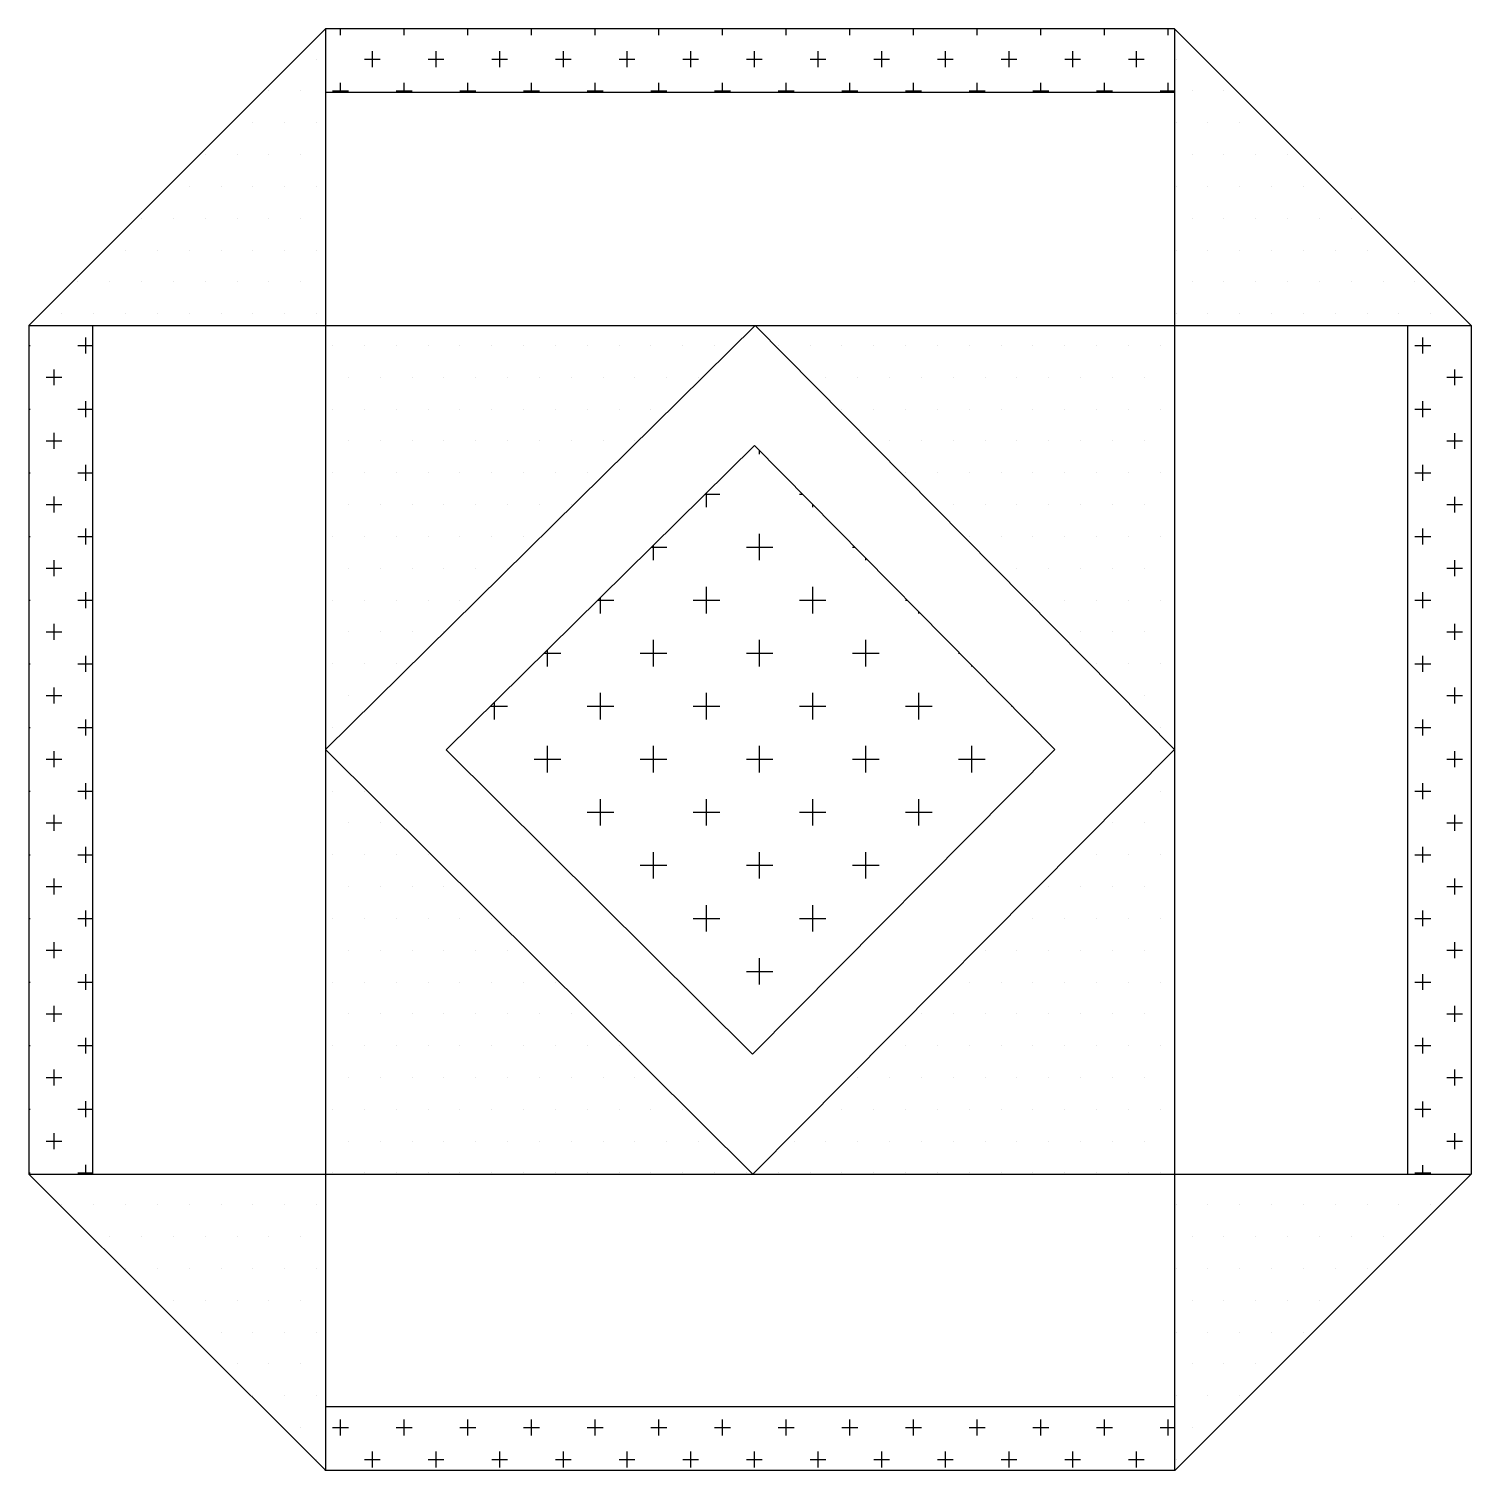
# Model space of a CAD drawing. Extents: x -42728 to 99010, y -18674 to 47645.
# Drawn here: x 70667 to 71584, y 6726 to 7643 of the extents above; entities that cross this region are included whole.
import ezdxf

# ---------------------------------------------------------------- set-up
doc = ezdxf.new("R2010")
doc.units = 0
doc.header["$LTSCALE"] = 100
doc.header["$MEASUREMENT"] = 0
doc.layers.get('0').update_dxf_attribs({"linetype": 'CONTINUOUS'})
for name, color, linetype in [('00-ELE', 2, 'CONTINUOUS'), ('2', 3, 'CONTINUOUS'), ('3', 4, 'CONTINUOUS')]:
    doc.layers.add(name, color=color, linetype=linetype)

# ---------------------------------------------------------------- blocks, each defined once
blk = doc.blocks.new('*X1336')
at = {"color": 0}
for p, q in [((16612.5, -26475), (16612.5, -26475)), ((18637.5, -26475), (18637.5, -26475)), ((16500, -26550), (16500, -26550)), ((16575, -26550), (16575, -26550)), ((18675, -26550), (18675, -26550)), ((18750, -26550), (18750, -26550)), ((16462.5, -26625), (16462.5, -26625)), ((16537.5, -26625), (16537.5, -26625)), ((16612.5, -26625), (16612.5, -26625)), ((18637.5, -26625), (18637.5, -26625)), ((18712.5, -26625), (18712.5, -26625)), ((18787.5, -26625), (18787.5, -26625)), ((16350, -26700), (16350, -26700)), ((16425, -26700), (16425, -26700)), ((16500, -26700), (16500, -26700)), ((16575, -26700), (16575, -26700)), ((18675, -26700), (18675, -26700)), ((18750, -26700), (18750, -26700)), ((18825, -26700), (18825, -26700)), ((18900, -26700), (18900, -26700)), ((16312.5, -26775), (16312.5, -26775)), ((16387.5, -26775), (16387.5, -26775)), ((16462.5, -26775), (16462.5, -26775)), ((16537.5, -26775), (16537.5, -26775)), ((16612.5, -26775), (16612.5, -26775)), ((18637.5, -26775), (18637.5, -26775)), ((18712.5, -26775), (18712.5, -26775)), ((18787.5, -26775), (18787.5, -26775)), ((18862.5, -26775), (18862.5, -26775)), ((18937.5, -26775), (18937.5, -26775)), ((16200, -26850), (16200, -26850)), ((16275, -26850), (16275, -26850)), ((16350, -26850), (16350, -26850)), ((16425, -26850), (16425, -26850)), ((16500, -26850), (16500, -26850)), ((16575, -26850), (16575, -26850)), ((18675, -26850), (18675, -26850)), ((18750, -26850), (18750, -26850)), ((18825, -26850), (18825, -26850)), ((18900, -26850), (18900, -26850)), ((18975, -26850), (18975, -26850)), ((19050, -26850), (19050, -26850)), ((16162.5, -26925), (16162.5, -26925)), ((16237.5, -26925), (16237.5, -26925)), ((16312.5, -26925), (16312.5, -26925)), ((16387.5, -26925), (16387.5, -26925)), ((16462.5, -26925), (16462.5, -26925)), ((16537.5, -26925), (16537.5, -26925)), ((16612.5, -26925), (16612.5, -26925)), ((18637.5, -26925), (18637.5, -26925)), ((18712.5, -26925), (18712.5, -26925)), ((18787.5, -26925), (18787.5, -26925)), ((18862.5, -26925), (18862.5, -26925)), ((18937.5, -26925), (18937.5, -26925)), ((19012.5, -26925), (19012.5, -26925)), ((19087.5, -26925), (19087.5, -26925)), ((16050, -27000), (16050, -27000)), ((16125, -27000), (16125, -27000)), ((16200, -27000), (16200, -27000)), ((16275, -27000), (16275, -27000)), ((16350, -27000), (16350, -27000)), ((16425, -27000), (16425, -27000)), ((16500, -27000), (16500, -27000)), ((16575, -27000), (16575, -27000)), ((18675, -27000), (18675, -27000)), ((18750, -27000), (18750, -27000)), ((18825, -27000), (18825, -27000)), ((18900, -27000), (18900, -27000)), ((18975, -27000), (18975, -27000)), ((19050, -27000), (19050, -27000)), ((19125, -27000), (19125, -27000)), ((19200, -27000), (19200, -27000)), ((16012.5, -27075), (16012.5, -27075)), ((16087.5, -27075), (16087.5, -27075)), ((16162.5, -27075), (16162.5, -27075)), ((16237.5, -27075), (16237.5, -27075)), ((16312.5, -27075), (16312.5, -27075)), ((16387.5, -27075), (16387.5, -27075)), ((16462.5, -27075), (16462.5, -27075)), ((16537.5, -27075), (16537.5, -27075)), ((16612.5, -27075), (16612.5, -27075)), ((18637.5, -27075), (18637.5, -27075)), ((18712.5, -27075), (18712.5, -27075)), ((18787.5, -27075), (18787.5, -27075)), ((18862.5, -27075), (18862.5, -27075)), ((18937.5, -27075), (18937.5, -27075)), ((19012.5, -27075), (19012.5, -27075)), ((19087.5, -27075), (19087.5, -27075)), ((19162.5, -27075), (19162.5, -27075)), ((19237.5, -27075), (19237.5, -27075)), ((16650, -27150), (16650, -27150)), ((16725, -27150), (16725, -27150)), ((16800, -27150), (16800, -27150)), ((16875, -27150), (16875, -27150)), ((16950, -27150), (16950, -27150)), ((17025, -27150), (17025, -27150)), ((17100, -27150), (17100, -27150)), ((17175, -27150), (17175, -27150)), ((17250, -27150), (17250, -27150)), ((17325, -27150), (17325, -27150)), ((17400, -27150), (17400, -27150)), ((17475, -27150), (17475, -27150)), ((17550, -27150), (17550, -27150)), ((17700, -27150), (17700, -27150)), ((17775, -27150), (17775, -27150)), ((17850, -27150), (17850, -27150)), ((17925, -27150), (17925, -27150)), ((18000, -27150), (18000, -27150)), ((18075, -27150), (18075, -27150)), ((18150, -27150), (18150, -27150)), ((18225, -27150), (18225, -27150)), ((18300, -27150), (18300, -27150)), ((18375, -27150), (18375, -27150)), ((18450, -27150), (18450, -27150)), ((18525, -27150), (18525, -27150)), ((18600, -27150), (18600, -27150)), ((16687.5, -27225), (16687.5, -27225)), ((16762.5, -27225), (16762.5, -27225)), ((16837.5, -27225), (16837.5, -27225)), ((16912.5, -27225), (16912.5, -27225)), ((16987.5, -27225), (16987.5, -27225)), ((17062.5, -27225), (17062.5, -27225)), ((17137.5, -27225), (17137.5, -27225)), ((17212.5, -27225), (17212.5, -27225)), ((17287.5, -27225), (17287.5, -27225)), ((17362.5, -27225), (17362.5, -27225)), ((17437.5, -27225), (17437.5, -27225)), ((17512.5, -27225), (17512.5, -27225)), ((17812.5, -27225), (17812.5, -27225)), ((17887.5, -27225), (17887.5, -27225)), ((17962.5, -27225), (17962.5, -27225)), ((18037.5, -27225), (18037.5, -27225)), ((18112.5, -27225), (18112.5, -27225)), ((18187.5, -27225), (18187.5, -27225)), ((18262.5, -27225), (18262.5, -27225)), ((18337.5, -27225), (18337.5, -27225)), ((18412.5, -27225), (18412.5, -27225)), ((18487.5, -27225), (18487.5, -27225)), ((18562.5, -27225), (18562.5, -27225)), ((16650, -27300), (16650, -27300)), ((16725, -27300), (16725, -27300)), ((16800, -27300), (16800, -27300)), ((16875, -27300), (16875, -27300)), ((16950, -27300), (16950, -27300)), ((17025, -27300), (17025, -27300)), ((17100, -27300), (17100, -27300)), ((17175, -27300), (17175, -27300)), ((17250, -27300), (17250, -27300)), ((17325, -27300), (17325, -27300)), ((17400, -27300), (17400, -27300)), ((17850, -27300), (17850, -27300)), ((17925, -27300), (17925, -27300)), ((18000, -27300), (18000, -27300)), ((18075, -27300), (18075, -27300)), ((18150, -27300), (18150, -27300)), ((18225, -27300), (18225, -27300)), ((18300, -27300), (18300, -27300)), ((18375, -27300), (18375, -27300)), ((18450, -27300), (18450, -27300)), ((18525, -27300), (18525, -27300)), ((18600, -27300), (18600, -27300)), ((16687.5, -27375), (16687.5, -27375)), ((16762.5, -27375), (16762.5, -27375)), ((16837.5, -27375), (16837.5, -27375)), ((16912.5, -27375), (16912.5, -27375)), ((16987.5, -27375), (16987.5, -27375)), ((17062.5, -27375), (17062.5, -27375)), ((17137.5, -27375), (17137.5, -27375)), ((17212.5, -27375), (17212.5, -27375)), ((17287.5, -27375), (17287.5, -27375)), ((17362.5, -27375), (17362.5, -27375)), ((17962.5, -27375), (17962.5, -27375)), ((18037.5, -27375), (18037.5, -27375)), ((18112.5, -27375), (18112.5, -27375)), ((18187.5, -27375), (18187.5, -27375)), ((18262.5, -27375), (18262.5, -27375)), ((18337.5, -27375), (18337.5, -27375)), ((18412.5, -27375), (18412.5, -27375)), ((18487.5, -27375), (18487.5, -27375)), ((18562.5, -27375), (18562.5, -27375)), ((16650, -27450), (16650, -27450)), ((16725, -27450), (16725, -27450)), ((16800, -27450), (16800, -27450)), ((16875, -27450), (16875, -27450)), ((16950, -27450), (16950, -27450)), ((17025, -27450), (17025, -27450)), ((17100, -27450), (17100, -27450)), ((17175, -27450), (17175, -27450)), ((17250, -27450), (17250, -27450)), ((18000, -27450), (18000, -27450)), ((18075, -27450), (18075, -27450)), ((18150, -27450), (18150, -27450)), ((18225, -27450), (18225, -27450)), ((18300, -27450), (18300, -27450)), ((18375, -27450), (18375, -27450)), ((18450, -27450), (18450, -27450)), ((18525, -27450), (18525, -27450)), ((18600, -27450), (18600, -27450)), ((16687.5, -27525), (16687.5, -27525)), ((16762.5, -27525), (16762.5, -27525)), ((16837.5, -27525), (16837.5, -27525)), ((16912.5, -27525), (16912.5, -27525)), ((16987.5, -27525), (16987.5, -27525)), ((17062.5, -27525), (17062.5, -27525)), ((17137.5, -27525), (17137.5, -27525)), ((17212.5, -27525), (17212.5, -27525)), ((18112.5, -27525), (18112.5, -27525)), ((18187.5, -27525), (18187.5, -27525)), ((18262.5, -27525), (18262.5, -27525)), ((18337.5, -27525), (18337.5, -27525)), ((18412.5, -27525), (18412.5, -27525)), ((18487.5, -27525), (18487.5, -27525)), ((18562.5, -27525), (18562.5, -27525)), ((16650, -27600), (16650, -27600)), ((16725, -27600), (16725, -27600)), ((16800, -27600), (16800, -27600)), ((16875, -27600), (16875, -27600)), ((16950, -27600), (16950, -27600)), ((17025, -27600), (17025, -27600)), ((17100, -27600), (17100, -27600)), ((18150, -27600), (18150, -27600)), ((18225, -27600), (18225, -27600)), ((18300, -27600), (18300, -27600)), ((18375, -27600), (18375, -27600)), ((18450, -27600), (18450, -27600)), ((18525, -27600), (18525, -27600)), ((18600, -27600), (18600, -27600)), ((16687.5, -27675), (16687.5, -27675)), ((16762.5, -27675), (16762.5, -27675)), ((16837.5, -27675), (16837.5, -27675)), ((16912.5, -27675), (16912.5, -27675)), ((16987.5, -27675), (16987.5, -27675)), ((17062.5, -27675), (17062.5, -27675)), ((18262.5, -27675), (18262.5, -27675)), ((18337.5, -27675), (18337.5, -27675)), ((18412.5, -27675), (18412.5, -27675)), ((18487.5, -27675), (18487.5, -27675)), ((18562.5, -27675), (18562.5, -27675)), ((16650, -27750), (16650, -27750)), ((16725, -27750), (16725, -27750)), ((16800, -27750), (16800, -27750)), ((16875, -27750), (16875, -27750)), ((16950, -27750), (16950, -27750)), ((18300, -27750), (18300, -27750)), ((18375, -27750), (18375, -27750)), ((18450, -27750), (18450, -27750)), ((18525, -27750), (18525, -27750)), ((18600, -27750), (18600, -27750)), ((16687.5, -27825), (16687.5, -27825)), ((16762.5, -27825), (16762.5, -27825)), ((16837.5, -27825), (16837.5, -27825)), ((16912.5, -27825), (16912.5, -27825)), ((18412.5, -27825), (18412.5, -27825)), ((18487.5, -27825), (18487.5, -27825)), ((18562.5, -27825), (18562.5, -27825)), ((16650, -27900), (16650, -27900)), ((16725, -27900), (16725, -27900)), ((16800, -27900), (16800, -27900)), ((18450, -27900), (18450, -27900)), ((18525, -27900), (18525, -27900)), ((18600, -27900), (18600, -27900)), ((16687.5, -27975), (16687.5, -27975)), ((18562.5, -27975), (18562.5, -27975)), ((16650, -28050), (16650, -28050)), ((18600, -28050), (18600, -28050)), ((16650, -28200), (16650, -28200)), ((16725, -28200), (16725, -28200)), ((18600, -28200), (18600, -28200)), ((16687.5, -28275), (16687.5, -28275)), ((16762.5, -28275), (16762.5, -28275)), ((18487.5, -28275), (18487.5, -28275)), ((18562.5, -28275), (18562.5, -28275)), ((16650, -28350), (16650, -28350)), ((16725, -28350), (16725, -28350)), ((16800, -28350), (16800, -28350)), ((16875, -28350), (16875, -28350)), ((18450, -28350), (18450, -28350)), ((18525, -28350), (18525, -28350)), ((18600, -28350), (18600, -28350)), ((16687.5, -28425), (16687.5, -28425)), ((16762.5, -28425), (16762.5, -28425)), ((16837.5, -28425), (16837.5, -28425)), ((16912.5, -28425), (16912.5, -28425)), ((18337.5, -28425), (18337.5, -28425)), ((18412.5, -28425), (18412.5, -28425)), ((18487.5, -28425), (18487.5, -28425)), ((18562.5, -28425), (18562.5, -28425)), ((16650, -28500), (16650, -28500)), ((16725, -28500), (16725, -28500)), ((16800, -28500), (16800, -28500)), ((16875, -28500), (16875, -28500)), ((16950, -28500), (16950, -28500)), ((17025, -28500), (17025, -28500)), ((18300, -28500), (18300, -28500)), ((18375, -28500), (18375, -28500)), ((18450, -28500), (18450, -28500)), ((18525, -28500), (18525, -28500)), ((18600, -28500), (18600, -28500)), ((16687.5, -28575), (16687.5, -28575)), ((16762.5, -28575), (16762.5, -28575)), ((16837.5, -28575), (16837.5, -28575)), ((16912.5, -28575), (16912.5, -28575)), ((16987.5, -28575), (16987.5, -28575)), ((17062.5, -28575), (17062.5, -28575)), ((18187.5, -28575), (18187.5, -28575)), ((18262.5, -28575), (18262.5, -28575)), ((18337.5, -28575), (18337.5, -28575)), ((18412.5, -28575), (18412.5, -28575)), ((18487.5, -28575), (18487.5, -28575)), ((18562.5, -28575), (18562.5, -28575)), ((16650, -28650), (16650, -28650)), ((16725, -28650), (16725, -28650)), ((16800, -28650), (16800, -28650)), ((16875, -28650), (16875, -28650)), ((16950, -28650), (16950, -28650)), ((17025, -28650), (17025, -28650)), ((17100, -28650), (17100, -28650)), ((17175, -28650), (17175, -28650)), ((18150, -28650), (18150, -28650)), ((18225, -28650), (18225, -28650)), ((18300, -28650), (18300, -28650)), ((18375, -28650), (18375, -28650)), ((18450, -28650), (18450, -28650)), ((18525, -28650), (18525, -28650)), ((18600, -28650), (18600, -28650)), ((16687.5, -28725), (16687.5, -28725)), ((16762.5, -28725), (16762.5, -28725)), ((16837.5, -28725), (16837.5, -28725)), ((16912.5, -28725), (16912.5, -28725)), ((16987.5, -28725), (16987.5, -28725)), ((17062.5, -28725), (17062.5, -28725)), ((17137.5, -28725), (17137.5, -28725)), ((17212.5, -28725), (17212.5, -28725)), ((18037.5, -28725), (18037.5, -28725)), ((18112.5, -28725), (18112.5, -28725)), ((18187.5, -28725), (18187.5, -28725)), ((18262.5, -28725), (18262.5, -28725)), ((18337.5, -28725), (18337.5, -28725)), ((18412.5, -28725), (18412.5, -28725)), ((18487.5, -28725), (18487.5, -28725)), ((18562.5, -28725), (18562.5, -28725)), ((16650, -28800), (16650, -28800)), ((16725, -28800), (16725, -28800)), ((16800, -28800), (16800, -28800)), ((16875, -28800), (16875, -28800)), ((16950, -28800), (16950, -28800)), ((17025, -28800), (17025, -28800)), ((17100, -28800), (17100, -28800)), ((17175, -28800), (17175, -28800)), ((17250, -28800), (17250, -28800)), ((17325, -28800), (17325, -28800)), ((18000, -28800), (18000, -28800)), ((18075, -28800), (18075, -28800)), ((18150, -28800), (18150, -28800)), ((18225, -28800), (18225, -28800)), ((18300, -28800), (18300, -28800)), ((18375, -28800), (18375, -28800)), ((18450, -28800), (18450, -28800)), ((18525, -28800), (18525, -28800)), ((18600, -28800), (18600, -28800)), ((16687.5, -28875), (16687.5, -28875)), ((16762.5, -28875), (16762.5, -28875)), ((16837.5, -28875), (16837.5, -28875)), ((16912.5, -28875), (16912.5, -28875)), ((16987.5, -28875), (16987.5, -28875)), ((17062.5, -28875), (17062.5, -28875)), ((17137.5, -28875), (17137.5, -28875)), ((17212.5, -28875), (17212.5, -28875)), ((17287.5, -28875), (17287.5, -28875)), ((17362.5, -28875), (17362.5, -28875)), ((17887.5, -28875), (17887.5, -28875)), ((17962.5, -28875), (17962.5, -28875)), ((18037.5, -28875), (18037.5, -28875)), ((18112.5, -28875), (18112.5, -28875)), ((18187.5, -28875), (18187.5, -28875)), ((18262.5, -28875), (18262.5, -28875)), ((18337.5, -28875), (18337.5, -28875)), ((18412.5, -28875), (18412.5, -28875)), ((18487.5, -28875), (18487.5, -28875)), ((18562.5, -28875), (18562.5, -28875)), ((16650, -28950), (16650, -28950)), ((16725, -28950), (16725, -28950)), ((16800, -28950), (16800, -28950)), ((16875, -28950), (16875, -28950)), ((16950, -28950), (16950, -28950)), ((17025, -28950), (17025, -28950)), ((17100, -28950), (17100, -28950)), ((17175, -28950), (17175, -28950)), ((17250, -28950), (17250, -28950)), ((17325, -28950), (17325, -28950)), ((17400, -28950), (17400, -28950)), ((17475, -28950), (17475, -28950)), ((17850, -28950), (17850, -28950)), ((17925, -28950), (17925, -28950)), ((18000, -28950), (18000, -28950)), ((18075, -28950), (18075, -28950)), ((18150, -28950), (18150, -28950)), ((18225, -28950), (18225, -28950)), ((18300, -28950), (18300, -28950)), ((18375, -28950), (18375, -28950)), ((18450, -28950), (18450, -28950)), ((18525, -28950), (18525, -28950)), ((18600, -28950), (18600, -28950)), ((16687.5, -29025), (16687.5, -29025)), ((16762.5, -29025), (16762.5, -29025)), ((16837.5, -29025), (16837.5, -29025)), ((16912.5, -29025), (16912.5, -29025)), ((16987.5, -29025), (16987.5, -29025)), ((17062.5, -29025), (17062.5, -29025)), ((17137.5, -29025), (17137.5, -29025)), ((17212.5, -29025), (17212.5, -29025)), ((17287.5, -29025), (17287.5, -29025)), ((17362.5, -29025), (17362.5, -29025)), ((17437.5, -29025), (17437.5, -29025)), ((17512.5, -29025), (17512.5, -29025)), ((17737.5, -29025), (17737.5, -29025)), ((17812.5, -29025), (17812.5, -29025)), ((17887.5, -29025), (17887.5, -29025)), ((17962.5, -29025), (17962.5, -29025)), ((18037.5, -29025), (18037.5, -29025)), ((18112.5, -29025), (18112.5, -29025)), ((18187.5, -29025), (18187.5, -29025)), ((18262.5, -29025), (18262.5, -29025)), ((18337.5, -29025), (18337.5, -29025)), ((18412.5, -29025), (18412.5, -29025)), ((18487.5, -29025), (18487.5, -29025)), ((18562.5, -29025), (18562.5, -29025)), ((16650, -29100), (16650, -29100)), ((16725, -29100), (16725, -29100)), ((16800, -29100), (16800, -29100)), ((16875, -29100), (16875, -29100)), ((16950, -29100), (16950, -29100)), ((17025, -29100), (17025, -29100)), ((17100, -29100), (17100, -29100)), ((17175, -29100), (17175, -29100)), ((17250, -29100), (17250, -29100)), ((17325, -29100), (17325, -29100)), ((17400, -29100), (17400, -29100)), ((17475, -29100), (17475, -29100)), ((17550, -29100), (17550, -29100)), ((17625, -29100), (17625, -29100)), ((17700, -29100), (17700, -29100)), ((17775, -29100), (17775, -29100)), ((17850, -29100), (17850, -29100)), ((17925, -29100), (17925, -29100)), ((18000, -29100), (18000, -29100)), ((18075, -29100), (18075, -29100)), ((18150, -29100), (18150, -29100)), ((18225, -29100), (18225, -29100)), ((18300, -29100), (18300, -29100)), ((18375, -29100), (18375, -29100)), ((18450, -29100), (18450, -29100)), ((18525, -29100), (18525, -29100)), ((18600, -29100), (18600, -29100)), ((16012.5, -29175), (16012.5, -29175)), ((16087.5, -29175), (16087.5, -29175)), ((16162.5, -29175), (16162.5, -29175)), ((16237.5, -29175), (16237.5, -29175)), ((16312.5, -29175), (16312.5, -29175)), ((16387.5, -29175), (16387.5, -29175)), ((16462.5, -29175), (16462.5, -29175)), ((16537.5, -29175), (16537.5, -29175)), ((16612.5, -29175), (16612.5, -29175)), ((18637.5, -29175), (18637.5, -29175)), ((18712.5, -29175), (18712.5, -29175)), ((18787.5, -29175), (18787.5, -29175)), ((18862.5, -29175), (18862.5, -29175)), ((18937.5, -29175), (18937.5, -29175)), ((19012.5, -29175), (19012.5, -29175)), ((19087.5, -29175), (19087.5, -29175)), ((19162.5, -29175), (19162.5, -29175)), ((19237.5, -29175), (19237.5, -29175)), ((16125, -29250), (16125, -29250)), ((16200, -29250), (16200, -29250)), ((16275, -29250), (16275, -29250)), ((16350, -29250), (16350, -29250)), ((16425, -29250), (16425, -29250)), ((16500, -29250), (16500, -29250)), ((16575, -29250), (16575, -29250)), ((18675, -29250), (18675, -29250)), ((18750, -29250), (18750, -29250)), ((18825, -29250), (18825, -29250)), ((18900, -29250), (18900, -29250)), ((18975, -29250), (18975, -29250)), ((19050, -29250), (19050, -29250)), ((19125, -29250), (19125, -29250)), ((16162.5, -29325), (16162.5, -29325)), ((16237.5, -29325), (16237.5, -29325)), ((16312.5, -29325), (16312.5, -29325)), ((16387.5, -29325), (16387.5, -29325)), ((16462.5, -29325), (16462.5, -29325)), ((16537.5, -29325), (16537.5, -29325)), ((16612.5, -29325), (16612.5, -29325)), ((18637.5, -29325), (18637.5, -29325)), ((18712.5, -29325), (18712.5, -29325)), ((18787.5, -29325), (18787.5, -29325)), ((18862.5, -29325), (18862.5, -29325)), ((18937.5, -29325), (18937.5, -29325)), ((19012.5, -29325), (19012.5, -29325)), ((19087.5, -29325), (19087.5, -29325)), ((16275, -29400), (16275, -29400)), ((16350, -29400), (16350, -29400)), ((16425, -29400), (16425, -29400)), ((16500, -29400), (16500, -29400)), ((16575, -29400), (16575, -29400)), ((18675, -29400), (18675, -29400)), ((18750, -29400), (18750, -29400)), ((18825, -29400), (18825, -29400)), ((18900, -29400), (18900, -29400)), ((18975, -29400), (18975, -29400)), ((16312.5, -29475), (16312.5, -29475)), ((16387.5, -29475), (16387.5, -29475)), ((16462.5, -29475), (16462.5, -29475)), ((16537.5, -29475), (16537.5, -29475)), ((16612.5, -29475), (16612.5, -29475)), ((18637.5, -29475), (18637.5, -29475)), ((18712.5, -29475), (18712.5, -29475)), ((18787.5, -29475), (18787.5, -29475)), ((18862.5, -29475), (18862.5, -29475)), ((18937.5, -29475), (18937.5, -29475)), ((16425, -29550), (16425, -29550)), ((16500, -29550), (16500, -29550)), ((16575, -29550), (16575, -29550)), ((18675, -29550), (18675, -29550)), ((18750, -29550), (18750, -29550)), ((18825, -29550), (18825, -29550)), ((16462.5, -29625), (16462.5, -29625)), ((16537.5, -29625), (16537.5, -29625)), ((16612.5, -29625), (16612.5, -29625)), ((18637.5, -29625), (18637.5, -29625)), ((18712.5, -29625), (18712.5, -29625)), ((18787.5, -29625), (18787.5, -29625)), ((16575, -29700), (16575, -29700)), ((18675, -29700), (18675, -29700)), ((16612.5, -29775), (16612.5, -29775)), ((18637.5, -29775), (18637.5, -29775))]:
    blk.add_line(p, q, dxfattribs=at)
blk = doc.blocks.new('*X1340')
at = {"color": 0}
for p, q in [((16668.75, -29718.75), (16668.75, -29681.25)), ((16818.75, -29718.75), (16818.75, -29681.25)), ((16968.75, -29718.75), (16968.75, -29681.25)), ((17118.75, -29718.75), (17118.75, -29681.25)), ((17268.75, -29718.75), (17268.75, -29681.25)), ((17418.75, -29718.75), (17418.75, -29681.25)), ((17568.75, -29718.75), (17568.75, -29681.25)), ((17718.75, -29718.75), (17718.75, -29681.25)), ((17868.75, -29718.75), (17868.75, -29681.25)), ((18018.75, -29718.75), (18018.75, -29681.25)), ((18168.75, -29718.75), (18168.75, -29681.25)), ((18318.75, -29718.75), (18318.75, -29681.25)), ((18468.75, -29718.75), (18468.75, -29681.25)), ((18618.75, -29718.75), (18618.75, -29681.25)), ((16650, -29700), (16687.5, -29700)), ((16800, -29700), (16837.5, -29700)), ((16950, -29700), (16987.5, -29700)), ((17100, -29700), (17137.5, -29700)), ((17250, -29700), (17287.5, -29700)), ((17400, -29700), (17437.5, -29700)), ((17550, -29700), (17587.5, -29700)), ((17700, -29700), (17737.5, -29700)), ((17850, -29700), (17887.5, -29700)), ((18000, -29700), (18037.5, -29700)), ((18150, -29700), (18187.5, -29700)), ((18300, -29700), (18337.5, -29700)), ((18450, -29700), (18487.5, -29700)), ((18600, -29700), (18633.51, -29700)), ((16743.75, -29793.75), (16743.75, -29756.25)), ((16893.75, -29793.75), (16893.75, -29756.25)), ((17043.75, -29793.75), (17043.75, -29756.25)), ((17193.75, -29793.75), (17193.75, -29756.25)), ((17343.75, -29793.75), (17343.75, -29756.25)), ((17493.75, -29793.75), (17493.75, -29756.25)), ((17643.75, -29793.75), (17643.75, -29756.25)), ((17793.75, -29793.75), (17793.75, -29756.25)), ((17943.75, -29793.75), (17943.75, -29756.25)), ((18093.75, -29793.75), (18093.75, -29756.25)), ((18243.75, -29793.75), (18243.75, -29756.25)), ((18393.75, -29793.75), (18393.75, -29756.25)), ((18543.75, -29793.75), (18543.75, -29756.25)), ((16725, -29775), (16762.5, -29775)), ((16875, -29775), (16912.5, -29775)), ((17025, -29775), (17062.5, -29775)), ((17175, -29775), (17212.5, -29775)), ((17325, -29775), (17362.5, -29775)), ((17475, -29775), (17512.5, -29775)), ((17625, -29775), (17662.5, -29775)), ((17775, -29775), (17812.5, -29775)), ((17925, -29775), (17962.5, -29775)), ((18075, -29775), (18112.5, -29775)), ((18225, -29775), (18262.5, -29775)), ((18375, -29775), (18412.5, -29775)), ((18525, -29775), (18562.5, -29775))]:
    blk.add_line(p, q, dxfattribs=at)
blk = doc.blocks.new('*X1337')
at = {"color": 0}
for p, q in [((17656.2, -27406.2), (17656.2, -27397.8)), ((17528.1, -27500), (17562.5, -27500)), ((17531.2, -27531.2), (17531.2, -27496.9)), ((17750, -27500), (17757.3, -27500)), ((17781.2, -27531.2), (17781.2, -27524.3)), ((17401.5, -27625), (17437.5, -27625)), ((17406.2, -27656.2), (17406.2, -27620.3)), ((17625, -27625), (17687.5, -27625)), ((17656.2, -27656.2), (17656.2, -27593.8)), ((17875, -27625), (17880.8, -27625)), ((17906.2, -27656.2), (17906.2, -27650.7)), ((17531.2, -27781.2), (17531.2, -27718.8)), ((17781.2, -27781.2), (17781.2, -27718.8)), ((17274.8, -27750), (17312.5, -27750)), ((17281.2, -27781.2), (17281.2, -27743.7)), ((17500, -27750), (17562.5, -27750)), ((17750, -27750), (17812.5, -27750)), ((18000, -27750), (18004.4, -27750)), ((18031.2, -27781.2), (18031.2, -27777.2)), ((17406.2, -27906.2), (17406.2, -27843.8)), ((17656.2, -27906.2), (17656.2, -27843.8)), ((17906.2, -27906.2), (17906.2, -27843.8)), ((17148.2, -27875), (17187.5, -27875)), ((17156.2, -27906.2), (17156.2, -27867.1)), ((17375, -27875), (17437.5, -27875)), ((17625, -27875), (17687.5, -27875)), ((17875, -27875), (17937.5, -27875)), ((18125, -27875), (18127.9, -27875)), ((18156.2, -27906.2), (18156.2, -27903.7)), ((17021.6, -28000), (17062.5, -28000)), ((17031.2, -28031.2), (17031.2, -27990.4)), ((17250, -28000), (17312.5, -28000)), ((17281.2, -28031.2), (17281.2, -27968.8)), ((17500, -28000), (17562.5, -28000)), ((17531.2, -28031.2), (17531.2, -27968.8)), ((17750, -28000), (17812.5, -28000)), ((17781.2, -28031.2), (17781.2, -27968.8)), ((18000, -28000), (18062.5, -28000)), ((18031.2, -28031.2), (18031.2, -27968.8)), ((18250, -28000), (18251.5, -28000)), ((18281.2, -28031.2), (18281.2, -28030.1)), ((17156.2, -28156.2), (17156.2, -28093.8)), ((17406.2, -28156.2), (17406.2, -28093.8)), ((17656.2, -28156.2), (17656.2, -28093.8)), ((17906.2, -28156.2), (17906.2, -28093.8)), ((18156.2, -28156.2), (18156.2, -28093.8)), ((17125, -28125), (17187.5, -28125)), ((17375, -28125), (17437.5, -28125)), ((17625, -28125), (17687.5, -28125)), ((17875, -28125), (17937.5, -28125)), ((18125, -28125), (18187.5, -28125)), ((17281.2, -28281.2), (17281.2, -28218.8)), ((17531.2, -28281.2), (17531.2, -28218.8)), ((17781.2, -28281.2), (17781.2, -28218.8)), ((18031.2, -28281.2), (18031.2, -28218.8)), ((17250, -28250), (17312.5, -28250)), ((17500, -28250), (17562.5, -28250)), ((17750, -28250), (17812.5, -28250)), ((18000, -28250), (18062.5, -28250)), ((17406.2, -28406.2), (17406.2, -28343.8)), ((17656.2, -28406.2), (17656.2, -28343.8)), ((17906.2, -28406.2), (17906.2, -28343.8)), ((17375, -28375), (17437.5, -28375)), ((17625, -28375), (17687.5, -28375)), ((17875, -28375), (17937.5, -28375)), ((17531.2, -28531.2), (17531.2, -28468.8)), ((17781.2, -28531.2), (17781.2, -28468.8)), ((17500, -28500), (17562.5, -28500)), ((17750, -28500), (17812.5, -28500)), ((17656.2, -28656.2), (17656.2, -28593.8)), ((17625, -28625), (17687.5, -28625))]:
    blk.add_line(p, q, dxfattribs=at)
blk = doc.blocks.new('*X1338')
at = {"color": 0}
for p, q in [((16668.8, -26418.8), (16668.8, -26403.7)), ((16818.8, -26418.8), (16818.8, -26403.7)), ((16968.8, -26418.8), (16968.8, -26403.7)), ((17118.8, -26418.8), (17118.8, -26403.7)), ((17268.8, -26418.8), (17268.8, -26403.7)), ((17418.8, -26418.8), (17418.8, -26403.7)), ((17568.8, -26418.8), (17568.8, -26403.7)), ((17718.8, -26418.8), (17718.8, -26403.7)), ((17868.8, -26418.8), (17868.8, -26403.7)), ((18018.8, -26418.8), (18018.8, -26403.7)), ((18168.8, -26418.8), (18168.8, -26403.7)), ((18318.8, -26418.8), (18318.8, -26403.7)), ((18468.8, -26418.8), (18468.8, -26403.7)), ((18618.8, -26418.8), (18618.8, -26403.7)), ((16743.8, -26493.8), (16743.8, -26456.2)), ((16893.8, -26493.8), (16893.8, -26456.2)), ((17043.8, -26493.8), (17043.8, -26456.2)), ((17193.8, -26493.8), (17193.8, -26456.2)), ((17343.8, -26493.8), (17343.8, -26456.2)), ((17493.8, -26493.8), (17493.8, -26456.2)), ((17643.8, -26493.8), (17643.8, -26456.2)), ((17793.8, -26493.8), (17793.8, -26456.2)), ((17943.8, -26493.8), (17943.8, -26456.2)), ((18093.8, -26493.8), (18093.8, -26456.2)), ((18243.8, -26493.8), (18243.8, -26456.2)), ((18393.8, -26493.8), (18393.8, -26456.2)), ((18543.8, -26493.8), (18543.8, -26456.2)), ((16725, -26475), (16762.5, -26475)), ((16875, -26475), (16912.5, -26475)), ((17025, -26475), (17062.5, -26475)), ((17175, -26475), (17212.5, -26475)), ((17325, -26475), (17362.5, -26475)), ((17475, -26475), (17512.5, -26475)), ((17625, -26475), (17662.5, -26475)), ((17775, -26475), (17812.5, -26475)), ((17925, -26475), (17962.5, -26475)), ((18075, -26475), (18112.5, -26475)), ((18225, -26475), (18262.5, -26475)), ((18375, -26475), (18412.5, -26475)), ((18525, -26475), (18562.5, -26475)), ((16668.8, -26553.7), (16668.8, -26531.2)), ((16818.8, -26553.7), (16818.8, -26531.2)), ((16968.8, -26553.7), (16968.8, -26531.2)), ((17118.8, -26553.7), (17118.8, -26531.2)), ((17268.8, -26553.7), (17268.8, -26531.2)), ((17418.8, -26553.7), (17418.8, -26531.2)), ((17568.8, -26553.7), (17568.8, -26531.2)), ((17718.8, -26553.7), (17718.8, -26531.2)), ((17868.8, -26553.7), (17868.8, -26531.2)), ((18018.8, -26553.7), (18018.8, -26531.2)), ((18168.8, -26553.7), (18168.8, -26531.2)), ((18318.8, -26553.7), (18318.8, -26531.2)), ((18468.8, -26553.7), (18468.8, -26531.2)), ((18618.8, -26553.7), (18618.8, -26531.2)), ((16650, -26550), (16687.5, -26550)), ((16800, -26550), (16837.5, -26550)), ((16950, -26550), (16987.5, -26550)), ((17100, -26550), (17137.5, -26550)), ((17250, -26550), (17287.5, -26550)), ((17400, -26550), (17437.5, -26550)), ((17550, -26550), (17587.5, -26550)), ((17700, -26550), (17737.5, -26550)), ((17850, -26550), (17887.5, -26550)), ((18000, -26550), (18037.5, -26550)), ((18150, -26550), (18187.5, -26550)), ((18300, -26550), (18337.5, -26550)), ((18450, -26550), (18487.5, -26550)), ((18600, -26550), (18633.5, -26550))]:
    blk.add_line(p, q, dxfattribs=at)
blk = doc.blocks.new('*X1341')
at = {"color": 0}
for p, q in [((15934.5, -27150), (15937.5, -27150)), ((16050, -27150), (16084.5, -27150)), ((16068.8, -27168.8), (16068.8, -27131.2)), ((15993.8, -27243.8), (15993.8, -27206.2)), ((15975, -27225), (16012.5, -27225)), ((16068.8, -27318.8), (16068.8, -27281.2)), ((15934.5, -27300), (15937.5, -27300)), ((16050, -27300), (16084.5, -27300)), ((15975, -27375), (16012.5, -27375)), ((15993.8, -27393.8), (15993.8, -27356.2)), ((15934.5, -27450), (15937.5, -27450)), ((16050, -27450), (16084.5, -27450)), ((16068.8, -27468.8), (16068.8, -27431.2)), ((15993.8, -27543.8), (15993.8, -27506.2)), ((15975, -27525), (16012.5, -27525)), ((16068.8, -27618.8), (16068.8, -27581.2)), ((15934.5, -27600), (15937.5, -27600)), ((16050, -27600), (16084.5, -27600)), ((15993.8, -27693.8), (15993.8, -27656.2)), ((15975, -27675), (16012.5, -27675)), ((15934.5, -27750), (15937.5, -27750)), ((16050, -27750), (16084.5, -27750)), ((16068.8, -27768.8), (16068.8, -27731.2)), ((15975, -27825), (16012.5, -27825)), ((15993.8, -27843.8), (15993.8, -27806.2)), ((16068.8, -27918.8), (16068.8, -27881.2)), ((15934.5, -27900), (15937.5, -27900)), ((16050, -27900), (16084.5, -27900)), ((15993.8, -27993.8), (15993.8, -27956.2)), ((15975, -27975), (16012.5, -27975)), ((16068.8, -28068.8), (16068.8, -28031.2)), ((15934.5, -28050), (15937.5, -28050)), ((16050, -28050), (16084.5, -28050)), ((15975, -28125), (16012.5, -28125)), ((15993.8, -28143.8), (15993.8, -28106.2)), ((15934.5, -28200), (15937.5, -28200)), ((16050, -28200), (16084.5, -28200)), ((16068.8, -28218.8), (16068.8, -28181.2)), ((15993.8, -28293.8), (15993.8, -28256.2)), ((15975, -28275), (16012.5, -28275)), ((16068.8, -28368.8), (16068.8, -28331.2)), ((15934.5, -28350), (15937.5, -28350)), ((16050, -28350), (16084.5, -28350)), ((15993.8, -28443.8), (15993.8, -28406.2)), ((15975, -28425), (16012.5, -28425)), ((15934.5, -28500), (15937.5, -28500)), ((16050, -28500), (16084.5, -28500)), ((16068.8, -28518.8), (16068.8, -28481.2)), ((15975, -28575), (16012.5, -28575)), ((15993.8, -28593.8), (15993.8, -28556.2)), ((16068.8, -28668.8), (16068.8, -28631.2)), ((15934.5, -28650), (15937.5, -28650)), ((16050, -28650), (16084.5, -28650)), ((15993.8, -28743.8), (15993.8, -28706.2)), ((15975, -28725), (16012.5, -28725)), ((16068.8, -28818.8), (16068.8, -28781.2)), ((15934.5, -28800), (15937.5, -28800)), ((16050, -28800), (16084.5, -28800)), ((15975, -28875), (16012.5, -28875)), ((15993.8, -28893.8), (15993.8, -28856.2)), ((15934.5, -28950), (15937.5, -28950)), ((16050, -28950), (16084.5, -28950)), ((16068.8, -28968.8), (16068.8, -28931.2)), ((15993.8, -29043.8), (15993.8, -29006.2)), ((15975, -29025), (16012.5, -29025)), ((16068.8, -29102.8), (16068.8, -29081.2)), ((15934.5, -29100), (15937.5, -29100)), ((16050, -29100), (16084.5, -29100))]:
    blk.add_line(p, q, dxfattribs=at)
blk = doc.blocks.new('*X1339')
at = {"color": 0}
for p, q in [((19200, -27150), (19237.5, -27150)), ((19218.75, -27168.75), (19218.75, -27131.25)), ((19293.75, -27243.75), (19293.75, -27206.25)), ((19275, -27225), (19312.5, -27225)), ((19218.75, -27318.75), (19218.75, -27281.25)), ((19200, -27300), (19237.5, -27300)), ((19275, -27375), (19312.5, -27375)), ((19293.75, -27393.75), (19293.75, -27356.25)), ((19200, -27450), (19237.5, -27450)), ((19218.75, -27468.75), (19218.75, -27431.25)), ((19293.75, -27543.75), (19293.75, -27506.25)), ((19275, -27525), (19312.5, -27525)), ((19218.75, -27618.75), (19218.75, -27581.25)), ((19200, -27600), (19237.5, -27600)), ((19293.75, -27693.75), (19293.75, -27656.25)), ((19275, -27675), (19312.5, -27675)), ((19200, -27750), (19237.5, -27750)), ((19218.75, -27768.75), (19218.75, -27731.25)), ((19275, -27825), (19312.5, -27825)), ((19293.75, -27843.75), (19293.75, -27806.25)), ((19218.75, -27918.75), (19218.75, -27881.25)), ((19200, -27900), (19237.5, -27900)), ((19293.75, -27993.75), (19293.75, -27956.25)), ((19275, -27975), (19312.5, -27975)), ((19218.75, -28068.75), (19218.75, -28031.25)), ((19200, -28050), (19237.5, -28050)), ((19275, -28125), (19312.5, -28125)), ((19293.75, -28143.75), (19293.75, -28106.25)), ((19200, -28200), (19237.5, -28200)), ((19218.75, -28218.75), (19218.75, -28181.25)), ((19293.75, -28293.75), (19293.75, -28256.25)), ((19275, -28275), (19312.5, -28275)), ((19218.75, -28368.75), (19218.75, -28331.25)), ((19200, -28350), (19237.5, -28350)), ((19293.75, -28443.75), (19293.75, -28406.25)), ((19275, -28425), (19312.5, -28425)), ((19200, -28500), (19237.5, -28500)), ((19218.75, -28518.75), (19218.75, -28481.25)), ((19275, -28575), (19312.5, -28575)), ((19293.75, -28593.75), (19293.75, -28556.25)), ((19218.75, -28668.75), (19218.75, -28631.25)), ((19200, -28650), (19237.5, -28650)), ((19293.75, -28743.75), (19293.75, -28706.25)), ((19275, -28725), (19312.5, -28725)), ((19218.75, -28818.75), (19218.75, -28781.25)), ((19200, -28800), (19237.5, -28800)), ((19275, -28875), (19312.5, -28875)), ((19293.75, -28893.75), (19293.75, -28856.25)), ((19200, -28950), (19237.5, -28950)), ((19218.75, -28968.75), (19218.75, -28931.25)), ((19293.75, -29043.75), (19293.75, -29006.25)), ((19275, -29025), (19312.5, -29025)), ((19218.75, -29102.76), (19218.75, -29081.25)), ((19200, -29100), (19237.5, -29100))]:
    blk.add_line(p, q, dxfattribs=at)
blk = doc.blocks.new('A$C53BC3BD4')
at = {"layer": '2', "color": 3}
for p, q in [((4620.7, 3100.8), (3991.5, 2471.7)), ((6420.7, 3100.8), (4620.7, 3100.8)), ((6420.7, 3100.8), (7049.8, 2471.7)), ((3991.5, 2471.7), (3991.5, 671.7)), ((7049.8, 2471.7), (7049.8, 671.7)), ((3991.5, 671.7), (4620.7, 43.9)), ((6422, 43.9), (7049.8, 671.7)), ((4619.4, 43.9), (6422, 43.9))]:
    blk.add_line(p, q, dxfattribs=at)
at = {"layer": '3'}
for p, q in [((4620.7, 3100.8), (4620.7, 43.9)), ((6420.7, 3100.8), (6420.7, 43.9)), ((6420.7, 2965.8), (4620.7, 2965.8)), ((3991.5, 2471.7), (7049.8, 2471.7)), ((3991.5, 2471.7), (3991.5, 671.7)), ((4126.5, 2471.7), (4126.5, 671.7)), ((6914.8, 2471.7), (6914.8, 671.7)), ((7049.8, 2471.7), (7049.8, 671.7)), ((3991.5, 671.7), (7049.8, 671.7)), ((4620.7, 178.9), (6422, 178.9))]:
    blk.add_line(p, q, dxfattribs=at)
for points in [[(5531.8, 2471.7), (4620.7, 1572.3), (5526.8, 671.7), (6420.7, 1572.3)], [(5530.2, 2217.2), (4876.5, 1571.9), (5525.9, 926.3), (6167.3, 1572.6)]]:
    blk.add_lwpolyline(points, close=True, dxfattribs=at)
at = {"layer": '3', "color": 4, "xscale": 0.9, "yscale": 0.9, "zscale": 0.9}
for name in ['*X1338', '*X1336', '*X1341', '*X1339', '*X1337', '*X1340']:
    blk.add_blockref(name, (-10349.5, 26864.2), dxfattribs=at)
blk = doc.blocks.new('A$C2B0A0EF5')
at = {"layer": '00-ELE', "xscale": 0.3, "yscale": 0.3, "zscale": 0.3}
blk.add_blockref('A$C53BC3BD4', (0, 0), dxfattribs=at)

msp = doc.modelspace()

# ---------------------------------------------------------------- block references
msp.add_blockref('A$C2B0A0EF5', (69469.32641, 6713.08442))

doc.saveas('drawing.dxf')
